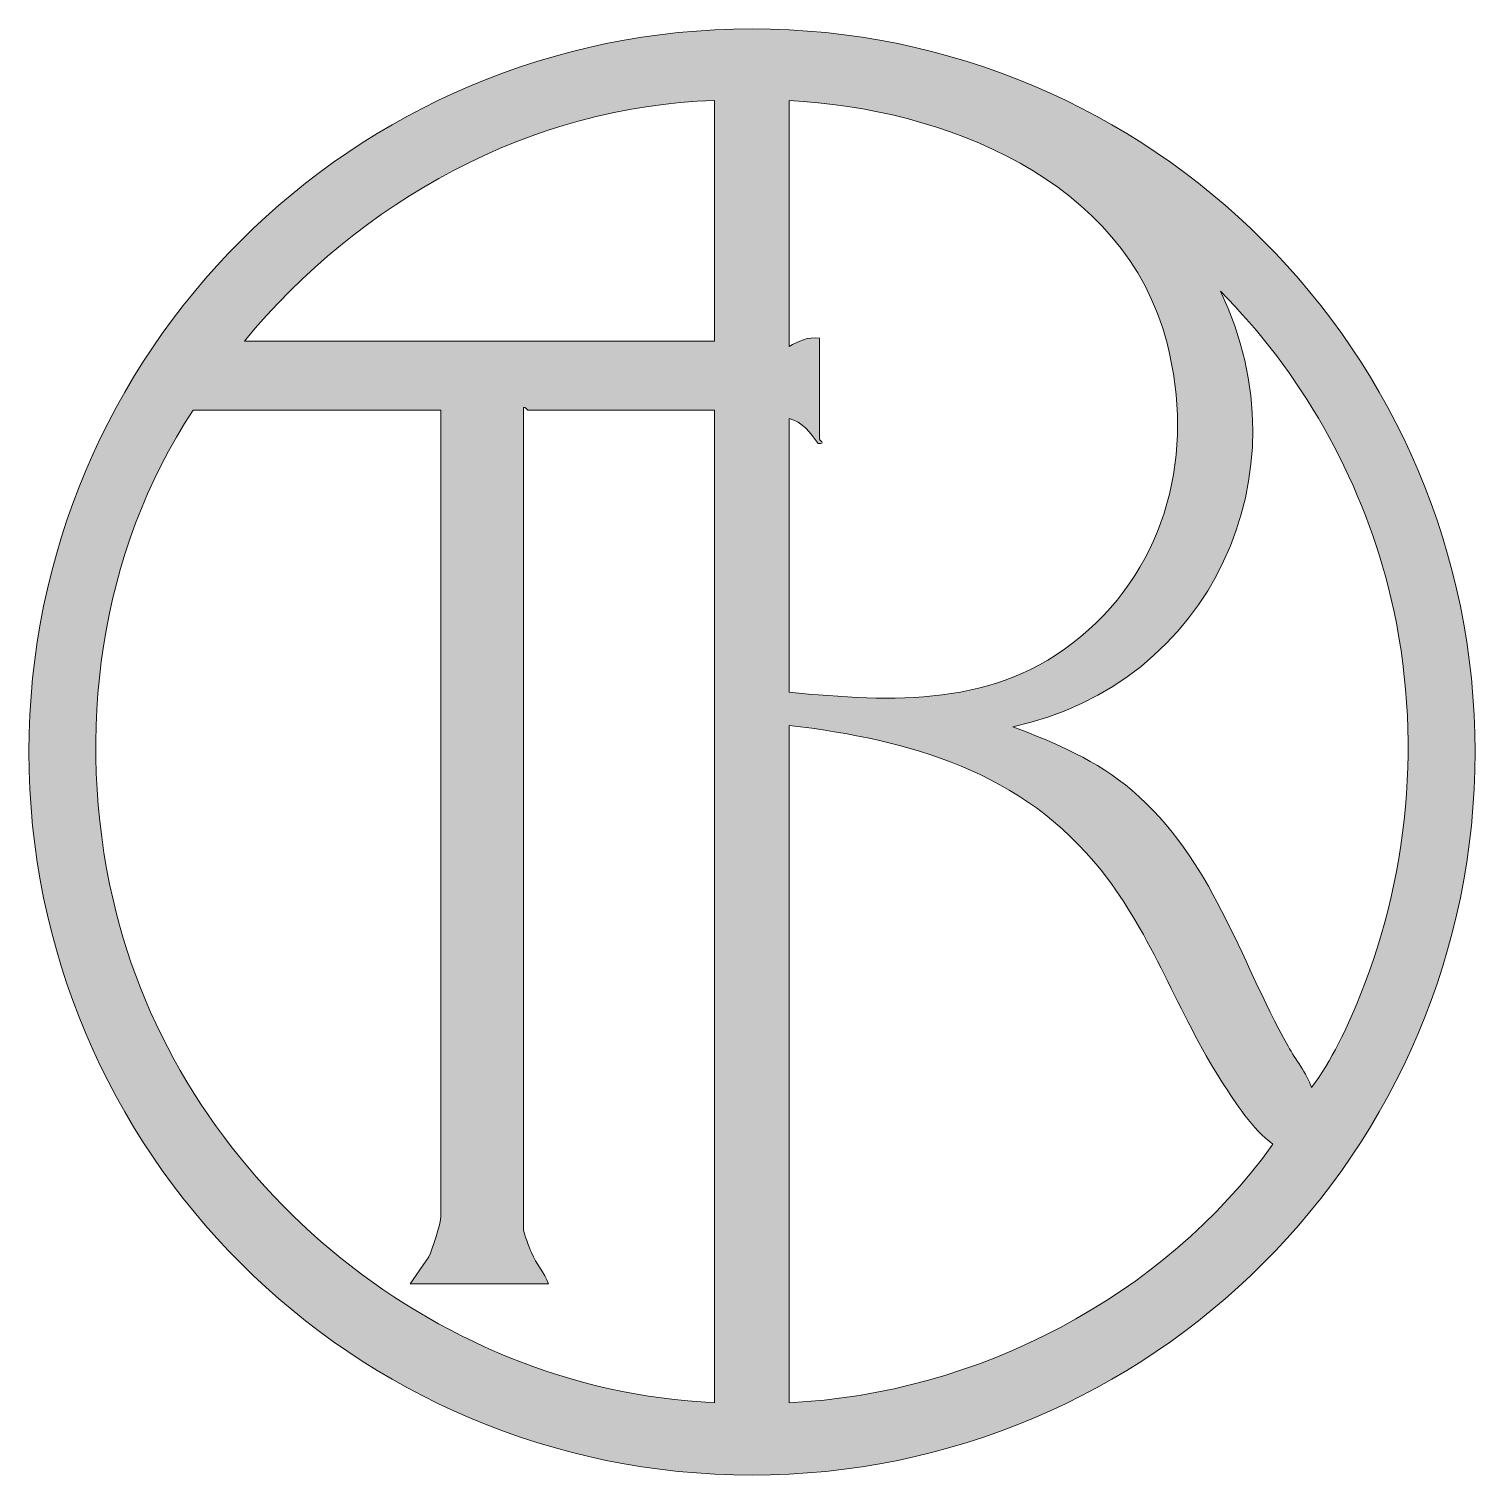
# Model space of a CAD drawing. Extents: x 0 to 523, y 0 to 523.
import ezdxf

# ---------------------------------------------------------------- set-up
doc = ezdxf.new("R2010")
doc.units = 0
doc.header["$MEASUREMENT"] = 0
doc.layers.add('Layer 1', color=7, linetype='Continuous', lineweight=0)

msp = doc.modelspace()

# ---------------------------------------------------------------- hatches: boundary and pattern name
at = {"layer": 'Layer 1', "true_color": 0x000000, "transparency": 33554687}
h = msp.add_hatch(color=18, dxfattribs=at)
h.dxf.hatch_style = 2
edge = h.paths.add_edge_path()
edge.add_spline(control_points=[(274.92, 271.16), (274.92, 271.16), (274.92, 26.16), (274.92, 26.16), (343.06, 29.39), (410.2, 64.37), (449.95, 119.64), (442.44, 125.17), (436.6, 134.37), (431.51, 142.25), (415.46, 167.08), (406.61, 195.12), (387.9, 218.64), (359.25, 254.67), (319.1, 265.82), (274.93, 271.17), (274.93, 271.17), (274.92, 271.16), (274.92, 271.16)], knot_values=[0, 0, 0, 0, 1, 1, 1, 2, 2, 2, 3, 3, 3, 4, 4, 4, 5, 5, 5, 6, 6, 6, 6], degree=3, periodic=0)
edge = h.paths.add_edge_path()
edge.add_spline(control_points=[(247.92, 385.16), (247.92, 385.16), (180.42, 385.16), (180.42, 385.16), (180.12, 385.16), (179.65, 386.43), (178.92, 386.16), (178.92, 386.16), (178.92, 88.66), (178.92, 88.66), (178.92, 87.93), (181.19, 81.8), (181.74, 80.48), (183.46, 76.35), (186.52, 73.27), (187.91, 69.16), (187.91, 69.16), (137.93, 69.16), (137.93, 69.16), (137.93, 69.16), (144.64, 78.94), (144.64, 78.94), (146.06, 81.92), (148.93, 90.76), (148.93, 93.65), (148.93, 93.65), (148.93, 385.16), (148.93, 385.16), (148.93, 385.16), (59.42, 385.16), (59.42, 385.16), (25.35, 333.94), (16.67, 267.85), (30.41, 208.15), (53.42, 108.11), (145.02, 30.95), (247.92, 26.16), (247.92, 26.16), (247.92, 385.16), (247.92, 385.16)], knot_values=[0, 0, 0, 0, 1, 1, 1, 2, 2, 2, 3, 3, 3, 4, 4, 4, 5, 5, 5, 6, 6, 6, 7, 7, 7, 8, 8, 8, 9, 9, 9, 10, 10, 10, 11, 11, 11, 12, 12, 12, 13, 13, 13, 13], degree=3, periodic=0)
edge = h.paths.add_edge_path()
edge.add_spline(control_points=[(463.93, 140.16), (471.06, 149.63), (476.9, 162.12), (481.39, 173.19), (500.24, 219.71), (504.05, 272.63), (491.64, 321.37), (481.55, 361.02), (459.87, 399.38), (430.93, 428.15), (462.72, 362.4), (427.3, 286.05), (355.93, 270.66), (371.17, 264.84), (386.46, 258.42), (398.94, 247.67), (428.19, 222.48), (437.38, 187.55), (455.4, 155.13), (458.17, 150.14), (462.09, 145.55), (463.93, 140.15), (463.93, 140.15), (463.93, 140.16), (463.93, 140.16)], knot_values=[0, 0, 0, 0, 1, 1, 1, 2, 2, 2, 3, 3, 3, 4, 4, 4, 5, 5, 5, 6, 6, 6, 7, 7, 7, 8, 8, 8, 8], degree=3, periodic=0)
edge = h.paths.add_edge_path()
edge.add_spline(control_points=[(274.92, 283.16), (312.68, 279.51), (349.63, 277.49), (380.39, 303.19), (411.85, 329.47), (421.71, 369.98), (411.64, 409.38), (396.45, 468.77), (330.71, 494.37), (274.92, 497.16), (274.92, 497.16), (274.92, 408.16), (274.92, 408.16), (278.47, 410.2), (281.63, 411.8), (285.92, 411.16), (285.92, 411.16), (285.92, 374.66), (285.92, 374.66), (285.92, 374.25), (288.5, 372.92), (285.43, 373.16), (282.77, 376.85), (279.67, 381.06), (274.92, 382.16), (274.92, 382.16), (274.92, 283.16), (274.92, 283.16)], knot_values=[0, 0, 0, 0, 1, 1, 1, 2, 2, 2, 3, 3, 3, 4, 4, 4, 5, 5, 5, 6, 6, 6, 7, 7, 7, 8, 8, 8, 9, 9, 9, 9], degree=3, periodic=0)
edge = h.paths.add_edge_path()
edge.add_spline(control_points=[(247.92, 497.16), (181.48, 495.24), (119.55, 460.59), (77.92, 410.16), (77.92, 410.16), (247.92, 410.16), (247.92, 410.16), (247.92, 410.16), (247.92, 497.16), (247.92, 497.16)], knot_values=[0, 0, 0, 0, 1, 1, 1, 2, 2, 2, 3, 3, 3, 3], degree=3, periodic=0)
edge = h.paths.add_edge_path()
edge.add_spline(control_points=[(523.06, 261.53), (523.06, 117.09), (405.97, 0), (261.53, 0), (117.09, 0), (0, 117.09), (0, 261.53), (0, 405.97), (117.09, 523.06), (261.53, 523.06), (405.97, 523.06), (523.06, 405.97), (523.06, 261.53)], knot_values=[0, 0, 0, 0, 1, 1, 1, 2, 2, 2, 3, 3, 3, 4, 4, 4, 4], degree=3, periodic=0)

# ---------------------------------------------------------------- linework, layer by layer
at = {"layer": 'Layer 1'}
for points, knots in [([(523.06, 261.53), (523.06, 117.09), (405.97, 0), (261.53, 0), (117.09, 0), (0, 117.09), (0, 261.53), (0, 405.97), (117.09, 523.06), (261.53, 523.06), (405.97, 523.06), (523.06, 405.97), (523.06, 261.53)], [0, 0, 0, 0, 1, 1, 1, 2, 2, 2, 3, 3, 3, 4, 4, 4, 4]), ([(247.92, 497.16), (181.48, 495.24), (119.55, 460.59), (77.92, 410.16), (77.92, 410.16), (247.92, 410.16), (247.92, 410.16), (247.92, 410.16), (247.92, 497.16), (247.92, 497.16)], [0, 0, 0, 0, 1, 1, 1, 2, 2, 2, 3, 3, 3, 3]), ([(274.92, 283.16), (312.68, 279.51), (349.63, 277.49), (380.39, 303.19), (411.85, 329.47), (421.71, 369.98), (411.64, 409.38), (396.45, 468.77), (330.71, 494.37), (274.92, 497.16), (274.92, 497.16), (274.92, 408.16), (274.92, 408.16), (278.47, 410.2), (281.63, 411.8), (285.92, 411.16), (285.92, 411.16), (285.92, 374.66), (285.92, 374.66), (285.92, 374.25), (288.5, 372.92), (285.43, 373.16), (282.77, 376.85), (279.67, 381.06), (274.92, 382.16), (274.92, 382.16), (274.92, 283.16), (274.92, 283.16)], [0, 0, 0, 0, 1, 1, 1, 2, 2, 2, 3, 3, 3, 4, 4, 4, 5, 5, 5, 6, 6, 6, 7, 7, 7, 8, 8, 8, 9, 9, 9, 9]), ([(463.93, 140.16), (471.06, 149.63), (476.9, 162.12), (481.39, 173.19), (500.24, 219.71), (504.05, 272.63), (491.64, 321.37), (481.55, 361.02), (459.87, 399.38), (430.93, 428.15), (462.72, 362.4), (427.3, 286.05), (355.93, 270.66), (371.17, 264.84), (386.46, 258.42), (398.94, 247.67), (428.19, 222.48), (437.38, 187.55), (455.4, 155.13), (458.17, 150.14), (462.09, 145.55), (463.93, 140.15), (463.93, 140.15), (463.93, 140.16), (463.93, 140.16)], [0, 0, 0, 0, 1, 1, 1, 2, 2, 2, 3, 3, 3, 4, 4, 4, 5, 5, 5, 6, 6, 6, 7, 7, 7, 8, 8, 8, 8]), ([(247.92, 385.16), (247.92, 385.16), (180.42, 385.16), (180.42, 385.16), (180.12, 385.16), (179.65, 386.43), (178.92, 386.16), (178.92, 386.16), (178.92, 88.66), (178.92, 88.66), (178.92, 87.93), (181.19, 81.8), (181.74, 80.48), (183.46, 76.35), (186.52, 73.27), (187.91, 69.16), (187.91, 69.16), (137.93, 69.16), (137.93, 69.16), (137.93, 69.16), (144.64, 78.94), (144.64, 78.94), (146.06, 81.92), (148.93, 90.76), (148.93, 93.65), (148.93, 93.65), (148.93, 385.16), (148.93, 385.16), (148.93, 385.16), (59.42, 385.16), (59.42, 385.16), (25.35, 333.94), (16.67, 267.85), (30.41, 208.15), (53.42, 108.11), (145.02, 30.95), (247.92, 26.16), (247.92, 26.16), (247.92, 385.16), (247.92, 385.16)], [0, 0, 0, 0, 1, 1, 1, 2, 2, 2, 3, 3, 3, 4, 4, 4, 5, 5, 5, 6, 6, 6, 7, 7, 7, 8, 8, 8, 9, 9, 9, 10, 10, 10, 11, 11, 11, 12, 12, 12, 13, 13, 13, 13]), ([(274.92, 271.16), (274.92, 271.16), (274.92, 26.16), (274.92, 26.16), (343.06, 29.39), (410.2, 64.37), (449.95, 119.64), (442.44, 125.17), (436.6, 134.37), (431.51, 142.25), (415.46, 167.08), (406.61, 195.12), (387.9, 218.64), (359.25, 254.67), (319.1, 265.82), (274.93, 271.17), (274.93, 271.17), (274.92, 271.16), (274.92, 271.16)], [0, 0, 0, 0, 1, 1, 1, 2, 2, 2, 3, 3, 3, 4, 4, 4, 5, 5, 5, 6, 6, 6, 6])]:
    msp.add_open_spline(points, degree=3, knots=knots, dxfattribs=at)

doc.saveas('drawing.dxf')
